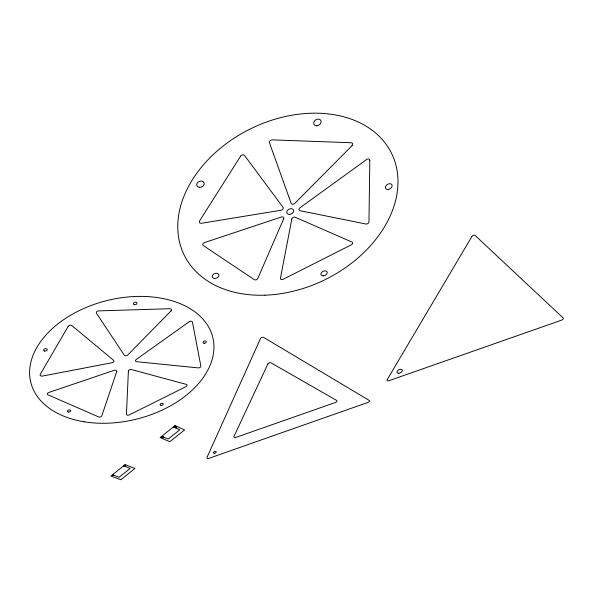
<?xml version="1.0" encoding="UTF-8"?>
<svg xmlns="http://www.w3.org/2000/svg" width="593" height="593" viewBox="0 0 593 593"><rect width="100%" height="100%" fill="white"/><g stroke="black" fill="none" stroke-linecap="round" stroke-linejoin="round"><path stroke-width="0.89" d="M124.13 466.128L125.434 465.631L124.589 466.313M112.507 474.793L119.111 477.283L130.171 468.426L123.603 465.853M161.785 436.248L168.219 439.057L179.835 429.762L173.438 426.871M369.802 160.347L368.965 221.849A2.179 1.49 -29.3 0 1 365.896 224.006L300.11 210.723A2.253 1.631 -26.7 0 1 298.954 209.522A2.253 1.631 -26.7 0 1 299.939 207.795L366.57 159.561A2.328 1.683 -32.3 0 1 368.735 159.035A2.328 1.683 -32.3 0 1 369.802 160.347M128.392 371.122L126.45 414.21A1.964 1.201 -14.4 0 0 129.281 414.878L186.046 386.599A1.957 1.223 -17 0 0 186.291 384.383L131.476 369.565A2.053 1.319 -14.3 0 0 129.452 369.817A2.053 1.319 -14.3 0 0 128.392 371.122M291.815 219.054L280.445 278.221A2.105 1.438 -23.4 0 0 283.172 279.259L351.286 244.85A2.135 1.453 -27.8 0 0 351.997 242.055L295.262 217.29A2.239 1.609 -25.9 0 0 293.157 217.461A2.239 1.609 -25.9 0 0 291.815 219.054M116.71 371.596L101.833 415.804A1.994 1.223 -13.1 0 1 98.601 416.909L48.063 394.879A2.105 1.327 -10.5 0 1 47.358 393.693A2.105 1.327 -10.5 0 1 48.715 392.514L114.13 370.343A2.068 1.334 -13.5 0 1 116.117 370.38A2.068 1.334 -13.5 0 1 116.71 371.596M283.662 218.824L257.792 278.495A2.127 1.468 -22 0 1 254.308 279.666L203.34 245.569A2.253 1.646 -19.6 0 1 202.843 244.005A2.253 1.646 -19.6 0 1 204.452 242.596L281.304 217.023A2.246 1.623 -25.2 0 1 283.313 217.216A2.246 1.623 -25.2 0 1 283.662 218.824M260.483 338.581L207.001 457.418A1.772 1.008 -17.7 0 0 209.032 458.3L368.023 402.402A1.749 0.993 -24.1 0 0 369.194 400.408L263.729 337.454A1.987 1.282 -21.1 0 0 261.928 337.402A1.987 1.282 -21.1 0 0 260.483 338.581M267.903 363.939L233.968 436.433A1.794 1.038 -18.8 0 0 235.97 437.375L335.505 402.447A1.779 1.023 -23 0 0 336.631 400.416L271.045 362.849A1.92 1.201 -21 0 0 269.311 362.812A1.92 1.201 -21 0 0 267.903 363.939M68.202 326.358L40.242 374.368A2.164 1.394 -9.9 0 0 42.526 376.058L112.092 362.723A2.098 1.371 -13.3 0 0 113.604 360.344L72.005 325.668A2.231 1.52 -10.8 0 0 69.974 325.26A2.231 1.52 -10.8 0 0 68.202 326.358M471.835 236.585L387.17 379.683A1.786 1.023 -25.2 0 0 388.83 380.743L561.615 320.138A1.823 0.971 -31.1 0 0 563.18 317.967L475.112 235.458A2.083 1.297 -32.2 0 0 473.459 235.31A2.083 1.297 -32.2 0 0 471.835 236.585M240.588 156.196L199.559 220.937A2.305 1.727 -19.8 0 0 201.568 223.264L281.015 210.256A2.268 1.66 -25.6 0 0 283.031 207.32L244.635 155.588A2.416 1.89 -25.2 0 0 242.626 154.906A2.416 1.89 -25.2 0 0 240.588 156.196M170.969 310.969L127.799 354.955A2.098 1.379 -14.1 0 1 124.263 355.125L96.503 313.304A2.224 1.534 -12.3 0 1 96.755 311.733A2.224 1.534 -12.3 0 1 98.772 310.888L169.702 308.723A2.142 1.468 -16.5 0 1 171.318 309.435A2.142 1.468 -16.5 0 1 170.969 310.969M351.983 145.752L294.765 203.392A2.276 1.66 -26.5 0 1 291.148 203.355L269.489 142.846A2.431 1.898 -28.1 0 1 270.052 140.815A2.431 1.898 -28.1 0 1 272.291 139.866L351.175 142.75A2.379 1.757 -32.5 0 1 352.665 143.795A2.379 1.757 -32.5 0 1 351.983 145.752M125.13 464.623L110.958 476.038L120.839 479.759L134.945 468.477L125.13 464.623M113.167 474.949L112.336 475.623L113.634 475.126L113.167 474.949M175.046 425.581L160.162 437.552L169.791 441.741L184.601 429.91L175.046 425.581M162.438 436.433L161.563 437.137L163.401 437.938L164.276 437.241L162.438 436.433M174.831 426.463L173.942 427.175L175.773 428.005L176.662 427.294L174.831 426.463M189.197 321.747L136.227 359.469A2.068 1.349 -14.7 0 0 135.53 360.863A2.068 1.349 -14.7 0 0 136.835 361.723L198.195 367.897A1.987 1.268 -17.7 0 0 200.857 366.051L192.458 322.155A2.09 1.408 -17.7 0 0 191.22 321.221A2.09 1.408 -17.7 0 0 189.197 321.747M289.54 214.377A3.64 2.639 -26 0 0 293.498 209.959A3.64 2.639 -26 0 0 287.605 210.241A3.64 2.639 -26 0 0 289.54 214.377M323.252 275.849A3.358 2.253 -25.6 0 0 327.106 271.979A3.358 2.253 -25.6 0 0 321.762 272.239A3.358 2.253 -25.6 0 0 323.252 275.849M388.378 189.389A3.632 2.528 -31.8 0 0 391.869 184.66A3.632 2.528 -31.8 0 0 386.087 185.661A3.632 2.528 -31.8 0 0 388.378 189.389M317.062 125.746A3.958 3.047 -32.2 0 0 320.769 120.386A3.958 3.047 -32.2 0 0 314.349 121.231A3.958 3.047 -32.2 0 0 317.062 125.746M199.552 187.292A3.854 2.987 -20.7 0 0 204.051 182.829A3.854 2.987 -20.7 0 0 197.721 182.451A3.854 2.987 -20.7 0 0 199.552 187.292M214.629 278.451A3.499 2.461 -19.7 0 0 218.861 274.678A3.499 2.461 -19.7 0 0 213.198 274.433A3.499 2.461 -19.7 0 0 214.629 278.451M264.901 295.181A115.479 84.124 -26.1 0 0 392.648 155.685A115.479 84.124 -26.1 0 0 206.112 161.8A115.479 84.124 -26.1 0 0 264.901 295.181M398.874 373.205A2.898 1.66 -25.7 0 0 402.269 370.054A2.898 1.66 -25.7 0 0 397.762 370.543A2.898 1.66 -25.7 0 0 398.874 373.205M214.31 453.274A1.468 0.838 -17.9 0 0 216.193 451.91A1.468 0.838 -17.9 0 0 213.88 451.896A1.468 0.838 -17.9 0 0 214.31 453.274M84.228 421.793A93.738 61.101 -13.9 0 0 213.443 340.634A93.738 61.101 -13.9 0 0 67.654 317.04A93.738 61.101 -13.9 0 0 84.228 421.793M68.314 412.024A1.683 1.038 -11.6 0 0 70.7 410.697A1.683 1.038 -11.6 0 0 68.113 410.23A1.683 1.038 -11.6 0 0 68.314 412.024M44.601 351.012A1.823 1.208 -9.7 0 0 47.247 349.625A1.823 1.208 -9.7 0 0 44.46 348.914A1.823 1.208 -9.7 0 0 44.601 351.012M134.537 304.713A1.816 1.26 -14.5 0 0 136.946 303.016A1.816 1.26 -14.5 0 0 134.07 302.578A1.816 1.26 -14.5 0 0 134.537 304.713M204.148 343.273A1.675 1.097 -18.2 0 0 206.268 341.598A1.675 1.097 -18.2 0 0 203.592 341.449A1.675 1.097 -18.2 0 0 204.148 343.273M161.051 405.382A1.601 0.986 -15.9 0 0 163.231 403.966A1.601 0.986 -15.9 0 0 160.74 403.7A1.601 0.986 -15.9 0 0 161.051 405.382"/></g></svg>
